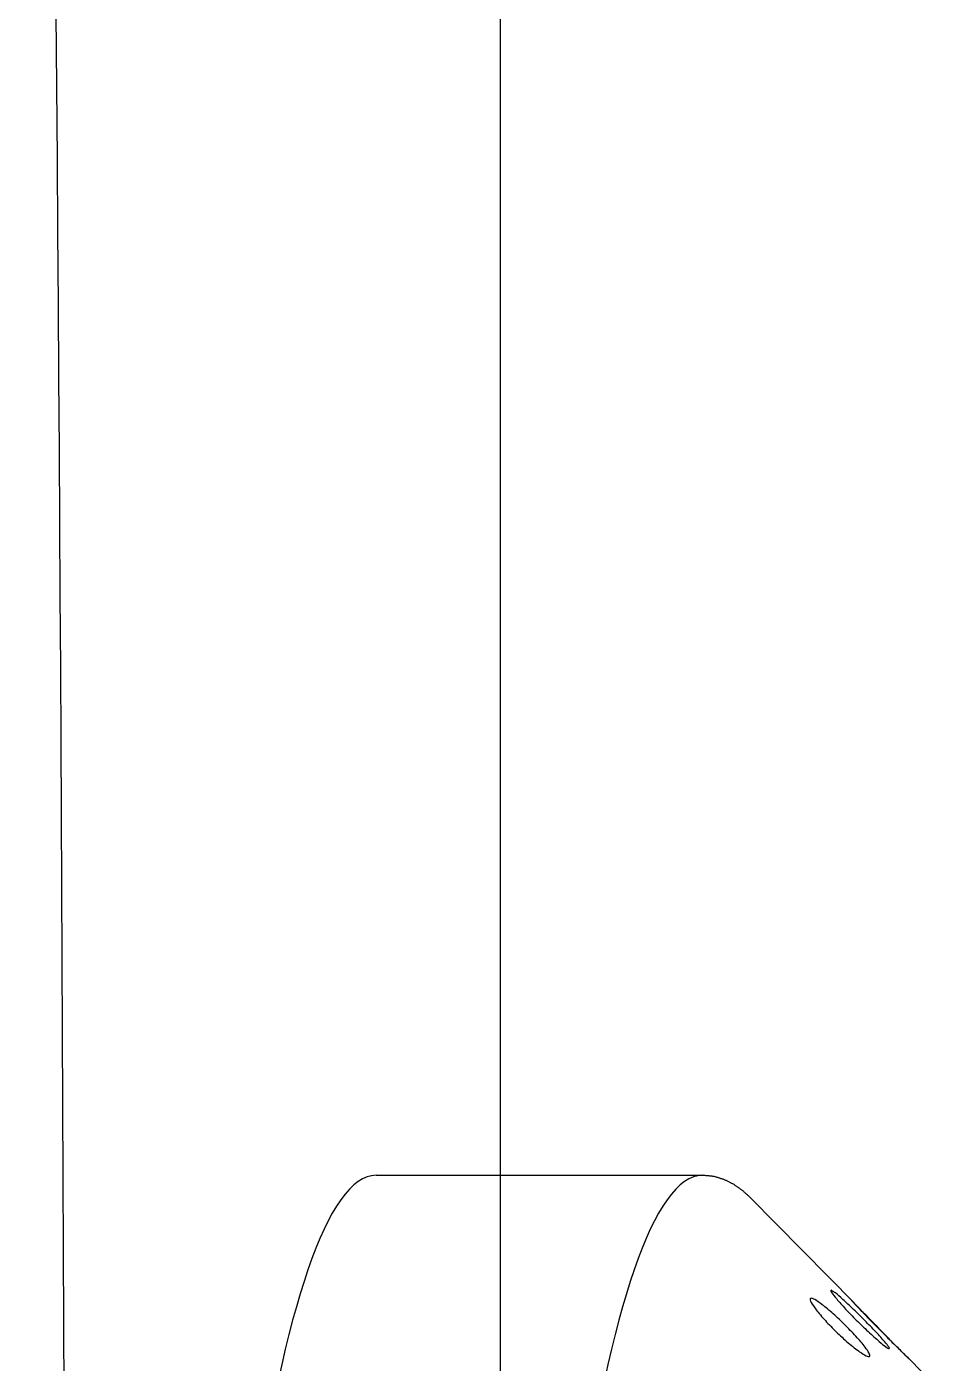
# Model space of a CAD drawing. Extents: x 398 to 509, y 623 to 780.
# Drawn here: x 423.106 to 424.523, y 691.215 to 693.301 of the extents above; entities that cross this region are included whole.
import ezdxf

# ---------------------------------------------------------------- set-up
doc = ezdxf.new("R2010")
doc.units = 0
doc.header["$MEASUREMENT"] = 0
doc.layers.add('1', color=4, linetype='Continuous')
doc.layers.add('JET', color=3, linetype='Continuous')

# ---------------------------------------------------------------- blocks, each defined once
blk = doc.blocks.new('SUCTION')
at = {"layer": '1'}
for p, q in [((-0.3377, -1.4934), (-0.2956, -1.5349)), ((-0.2095, -1.6197), (-0.0445, -1.7824)), ((0.5395, -1.808), (0.0307, -1.8158))]:
    blk.add_line(p, q, dxfattribs=at)
for centre in [(0.5106, 0.0668), (0.0017, 0.059)]:
    blk.add_ellipse(centre, major_axis=(-0.0289, 1.8748), ratio=0.145722, start_param=3.141593, end_param=6.283185, dxfattribs=at)
blk.add_open_spline([(-0.2445, -1.5842), (-0.2391, -1.5896), (-0.2333, -1.5953), (-0.2227, -1.6059), (-0.2178, -1.6108), (-0.211, -1.6177), (-0.2082, -1.6206), (-0.2058, -1.6231), (-0.2053, -1.6237), (-0.2049, -1.6241), (-0.2051, -1.624), (-0.206, -1.6231), (-0.2068, -1.6224), (-0.209, -1.6202), (-0.2104, -1.6188), (-0.2153, -1.614), (-0.2195, -1.6098), (-0.2287, -1.6006), (-0.2345, -1.5948), (-0.2464, -1.5831), (-0.2524, -1.5771), (-0.2635, -1.5662), (-0.2695, -1.5603), (-0.2803, -1.5497), (-0.2852, -1.5449), (-0.2914, -1.5389), (-0.2936, -1.5368), (-0.2961, -1.5344), (-0.2964, -1.5341), (-0.2948, -1.5356), (-0.2928, -1.5374), (-0.2874, -1.5426), (-0.2838, -1.546), (-0.2751, -1.5544), (-0.269, -1.5602), (-0.2566, -1.5723), (-0.2502, -1.5786), (-0.2445, -1.5842)], degree=3, knots=[0, 0, 0, 0, 0.0233552, 0.0233552, 0.0467103, 0.0467103, 0.0658795, 0.0658795, 0.0754641, 0.0754641, 0.0850487, 0.0850487, 0.0946332, 0.0946332, 0.1042178, 0.1042178, 0.123387, 0.123387, 0.1467421, 0.1467421, 0.1700973, 0.1700973, 0.1945396, 0.1945396, 0.2189818, 0.2189818, 0.2355966, 0.2355966, 0.2522113, 0.2522113, 0.2688261, 0.2688261, 0.2854408, 0.2854408, 0.3098831, 0.3098831, 0.3343253, 0.3343253, 0.3343253, 0.3343253], dxfattribs=at)
at = {"layer": '1', "color": 3}
for points in [[(-0.1819, -1.5748), (-0.1762, -1.5802), (-0.1702, -1.5861), (-0.1592, -1.5979), (-0.1541, -1.6037), (-0.1469, -1.6128), (-0.144, -1.6169), (-0.1414, -1.6216), (-0.1409, -1.623), (-0.1404, -1.6251), (-0.1405, -1.6258), (-0.1414, -1.6266), (-0.1422, -1.6267), (-0.1445, -1.6261), (-0.1459, -1.6255), (-0.1509, -1.6229), (-0.1552, -1.62), (-0.1647, -1.6129), (-0.1707, -1.608), (-0.183, -1.5973), (-0.1893, -1.5916), (-0.2008, -1.5806), (-0.207, -1.5743), (-0.2183, -1.5623), (-0.2235, -1.5565), (-0.23, -1.5482), (-0.2323, -1.5449), (-0.235, -1.5398), (-0.2353, -1.538), (-0.2337, -1.5366), (-0.2318, -1.537), (-0.2262, -1.5395), (-0.2226, -1.5417), (-0.2136, -1.5478), (-0.2073, -1.5527), (-0.1944, -1.5634), (-0.1878, -1.5693), (-0.1819, -1.5748)], [(-0.213, -1.5936), (-0.2074, -1.599), (-0.2015, -1.6049), (-0.1907, -1.6162), (-0.1857, -1.6216), (-0.1787, -1.6297), (-0.1759, -1.6332), (-0.1734, -1.6368), (-0.1728, -1.6378), (-0.1724, -1.6391), (-0.1726, -1.6394), (-0.1735, -1.6394), (-0.1743, -1.639), (-0.1765, -1.6377), (-0.178, -1.6367), (-0.1829, -1.6329), (-0.1871, -1.6293), (-0.1965, -1.6211), (-0.2025, -1.6157), (-0.2146, -1.6044), (-0.2207, -1.5985), (-0.232, -1.5874), (-0.2381, -1.5813), (-0.2492, -1.5699), (-0.2542, -1.5645), (-0.2605, -1.5573), (-0.2628, -1.5546), (-0.2654, -1.5508), (-0.2657, -1.5498), (-0.264, -1.5498), (-0.2621, -1.5509), (-0.2565, -1.5548), (-0.253, -1.5576), (-0.2441, -1.565), (-0.2379, -1.5704), (-0.2252, -1.5819), (-0.2188, -1.588), (-0.213, -1.5936)]]:
    blk.add_open_spline(points, degree=3, knots=[0, 0, 0, 0, 0.0233552, 0.0233552, 0.0467103, 0.0467103, 0.0658795, 0.0658795, 0.0754641, 0.0754641, 0.0850487, 0.0850487, 0.0946332, 0.0946332, 0.1042178, 0.1042178, 0.123387, 0.123387, 0.1467421, 0.1467421, 0.1700973, 0.1700973, 0.1945396, 0.1945396, 0.2189818, 0.2189818, 0.2355966, 0.2355966, 0.2522113, 0.2522113, 0.2688261, 0.2688261, 0.2854408, 0.2854408, 0.3098831, 0.3098831, 0.3343253, 0.3343253, 0.3343253, 0.3343253], dxfattribs=at)
at = {"layer": '1'}
blk.add_open_spline([(-0.0445, -1.7824), (-0.0324, -1.793), (-0.0189, -1.8022), (-0.0038, -1.8096), (0.0129, -1.8143), (0.0307, -1.8158)], degree=1, dxfattribs=at)
blk = doc.blocks.new('2018 PRISM')
at = {"layer": '1', "linetype": 'Continuous', "lineweight": 25}
blk.add_line((25.2642, 52.545), (25.2642, 40.2011), dxfattribs=at)
blk.add_arc((-454.7582, 45.8241), 479.3447, 359.177918, 0.9145, dxfattribs=at)
at = {"layer": 'JET', "rotation": 179.1160166812678}
blk.add_blockref('SUCTION', (25.582, 45.9867), dxfattribs=at)

msp = doc.modelspace()

# ---------------------------------------------------------------- block references
at = {"layer": '1'}
msp.add_blockref('2018 PRISM', (398.5801, 643.7055), dxfattribs=at)

doc.saveas('drawing.dxf')
